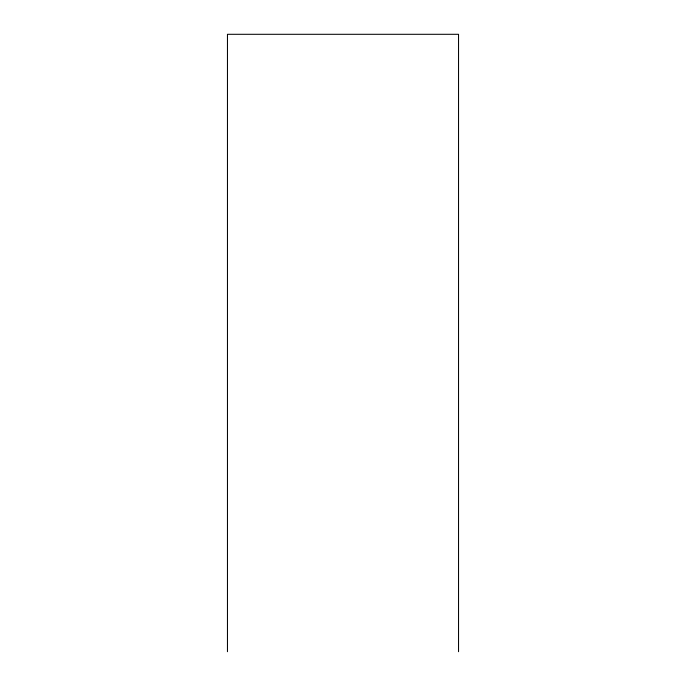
<?xml version="1.0" encoding="UTF-8"?>
<svg xmlns="http://www.w3.org/2000/svg" width="686" height="686" viewBox="0 0 686 686"><rect width="100%" height="100%" fill="white"/><g stroke="black" fill="none" stroke-linecap="round" stroke-linejoin="round"><path stroke-width="1.03" d="M458.54 651.7L458.54 34.3L227.46 34.3L227.46 651.7"/></g></svg>
